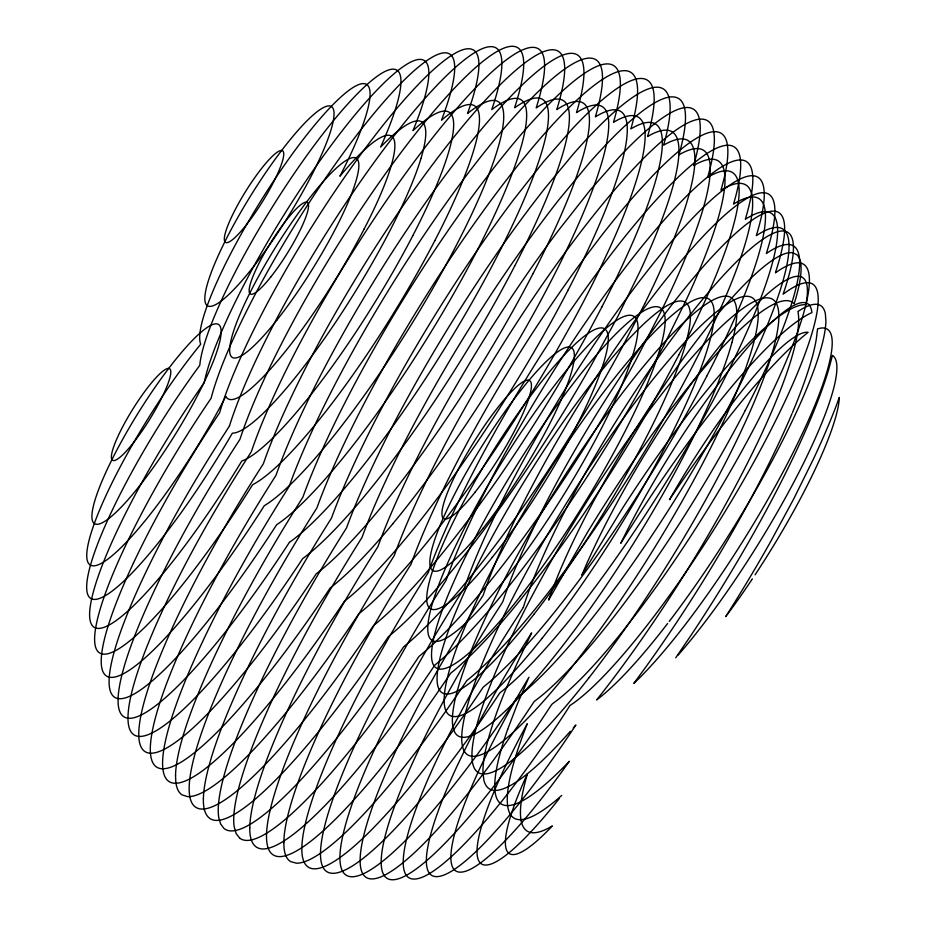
<?xml version="1.0" encoding="UTF-8"?>
<svg xmlns="http://www.w3.org/2000/svg" width="926" height="926" viewBox="0 0 926 926"><rect width="100%" height="100%" fill="white"/><g stroke="black" fill="none" stroke-linecap="round" stroke-linejoin="round"><path stroke-width="1.39" d="M421.041 158.207L421.064 158.149A182.792 33.394 -58.1 0 0 384.186 143.449L380.609 147.072L383.156 141.308A182.792 33.394 -58.1 0 0 380.621 73.953L380.436 74.068A182.792 33.394 -58.1 0 0 279.062 196.405L278.668 197.018A182.792 33.394 -58.1 0 0 200.12 362.228L199.773 365.353L195.444 371.268A182.792 33.394 -58.1 0 0 94.626 552.185L94.464 552.637A182.792 33.394 -58.1 0 0 112.717 590.638L112.984 590.429A182.792 33.394 -58.1 0 0 228.409 439.919L232.345 433.183L234.128 433.021A182.792 33.394 -58.1 0 0 337.481 319.447L337.874 318.845A182.792 33.394 -58.1 0 0 420.936 158.566L420.948 158.508M775.606 272.082L775.641 271.966A263.748 48.175 -58.1 0 0 689.696 282.476A263.748 48.175 -58.1 0 0 503.073 600.974L501.892 603.266A263.748 48.175 -58.1 0 0 383.248 873.843A263.748 48.175 -58.1 0 0 550.993 705.496L552.44 703.748A263.748 48.175 -58.1 0 0 757.028 422.661A263.748 48.175 -58.1 0 0 775.907 272.51L775.398 272.869M792.494 412.521L794.392 407.949A293.172 53.558 -58.1 0 0 816.315 339.032L817.554 328.857L820.668 328.117A221.164 40.397 -58.1 0 1 788.269 462.028A221.164 40.397 -58.1 0 1 639.31 678.11L633.812 683.446L647.772 664.301A293.172 53.558 -58.1 0 0 713.136 564.756L719.838 553.551A293.172 53.558 -58.1 0 0 790.515 417.163L791.996 413.679M725.695 616.658L733.126 604.863A302.501 55.259 -58.1 0 0 770.64 541.606L793.559 499.23L813.468 458.96A302.501 55.259 -58.1 0 0 836.051 406.236L839.338 397.358L839.292 398.307A178.151 32.537 -58.1 0 1 835.391 418.182L833.435 424.548A178.151 32.537 -58.1 0 1 757.399 571.273L755.084 574.803M289.433 542.335L289.155 542.74A265.739 48.546 -58.1 0 1 120.148 712.36A265.739 48.546 -58.1 0 1 239.684 439.734L240.031 439.074A265.739 48.546 -58.1 0 1 428.055 118.169A265.739 48.546 -58.1 0 1 514.648 107.578L514.729 107.74A265.739 48.546 -58.1 0 1 495.711 259.025A265.739 48.546 -58.1 0 1 289.572 542.231L289.468 542.3M752.363 578.9L751.981 579.479M751.588 580.058L751.194 580.648A178.151 32.537 -58.1 0 1 727.246 614.586M675.737 657.796L690.854 635.549A298.438 54.518 -58.1 0 0 828.631 369.659L832.462 355.364L833.192 355.897A201.66 36.832 -58.1 0 1 796.823 476.462A201.66 36.832 -58.1 0 1 678.179 655.029M726.563 615.501L726.088 616.137M669.232 621.415L672.461 617.167A237.646 43.406 -58.1 0 0 825.899 321.079L825.379 313.914A237.646 43.406 -58.1 0 0 797.911 311.506A286.609 52.354 -58.1 0 1 596.622 699.929A237.646 43.406 -58.1 0 0 659.659 633.708L667.623 623.511M559.235 798.594L559.072 798.791A201.66 36.832 -58.1 0 1 478.615 860.567A201.66 36.832 -58.1 0 1 525.019 727.882L527.264 723.75L525.702 727.778A298.438 54.518 -58.1 0 0 559.038 797.784L561.7 795.446M392.647 523.989L397.879 517.611A291.123 53.176 -58.1 0 0 607.259 113.539L606.414 111.456A291.123 53.176 -58.1 0 0 576.504 112.578A291.123 53.176 -58.1 0 0 581.667 59.935L580.648 58.118A291.123 53.176 -58.1 0 0 325.257 366.395L320.928 374.671A291.123 53.176 -58.1 0 0 275.994 475.316A291.123 53.176 -58.1 0 0 208.315 591.992L204.102 600.187A291.123 53.176 -58.1 0 0 250.113 695.97L255.287 689.789A291.123 53.176 -58.1 0 0 330.131 588.033A291.123 53.176 -58.1 0 0 392.647 523.977M573.31 727.929L575.879 724.977A237.646 43.406 -58.1 0 1 502.181 823.804L490.572 836.722A237.646 43.406 -58.1 0 1 456.854 766.531L465.766 747.988A237.646 43.406 -58.1 0 1 531.651 632.898L516.801 663.977L504.462 692.532A286.609 52.354 -58.1 0 0 482.955 772.122L483.835 779.993A286.609 52.354 -58.1 0 0 569.073 732.732L570.335 731.308M552.162 826.096L552.336 825.923A302.501 55.259 -58.1 0 1 527.369 773.928L526.385 776.069A178.151 32.537 -58.1 0 0 513.976 806.141L511.603 813.028A178.151 32.537 -58.1 0 0 528.306 847.811L532.473 844.651A178.151 32.537 -58.1 0 0 551.005 827.323L551.167 827.149M343.129 870.88L346.104 869.502A289.942 52.967 -58.1 0 0 499.924 692.822A289.954 52.967 -58.1 0 0 663.433 486.463L668.815 477.747A289.954 52.967 -58.1 0 0 757.456 306.691L760.119 299.885A289.954 52.967 -58.1 0 0 745.326 219.242A289.954 52.967 -58.1 0 0 702.95 180.871L698.783 184.529A289.954 52.967 -58.1 0 0 590.672 315.037L585.024 323.22A289.954 52.967 -58.1 0 0 445.996 580.556A289.942 52.967 -58.1 0 0 324.864 825.274L323.649 830.333A289.942 52.967 -58.1 0 0 343.129 870.88M239.672 838.099L236.142 833.55L234.162 826.629A307.594 56.185 -58.1 0 1 361.997 537.462A307.594 56.185 -58.1 0 1 559.188 199.391L589.781 162.467A307.594 56.185 -58.1 0 1 678.966 154.85A307.594 56.185 -58.1 0 1 661.199 311.159L636.116 359.554A307.594 56.185 -58.1 0 1 419.096 656.349A307.594 56.185 -58.1 0 1 239.672 838.099M283.819 842.648L284.039 847.88A300.556 54.9 -58.1 0 0 290.637 861.608L296.389 863.182A300.556 54.9 -58.1 0 0 466.831 680.564A300.556 54.9 -58.1 0 0 662.217 421.596L677.172 395.043A300.556 54.9 -58.1 0 0 707.198 337.087L718.414 313.162A300.556 54.9 -58.1 0 0 720.96 190.154A300.556 54.9 -58.1 0 0 652.506 175.952L637.563 192.11A300.556 54.9 -58.1 0 0 600.939 236.327L583.97 258.69A300.556 54.9 -58.1 0 0 410.994 564.304A300.556 54.9 -58.1 0 0 284.05 837.474L283.819 842.648M249.788 827.937C249.534 835.842 251.305 847.371 260.854 848.806A306.379 55.965 -58.1 0 0 434.769 665.157A306.379 55.965 -58.1 0 0 637.042 394.719L664.15 344.9L687.185 297.952A306.379 55.965 -58.1 0 0 693.655 165.569A306.379 55.965 -58.1 0 0 619.413 156.853L589.943 190.397L558.262 230.678A306.379 55.965 -58.1 0 0 377.877 546.722A306.379 55.965 -58.1 0 0 249.835 825.876L249.788 827.937M175.535 775.652L175.813 781.833A301.274 55.039 -58.1 0 0 182.063 794.867L187.388 796.58A301.274 55.039 -58.1 0 0 358.779 613.857A301.274 55.039 -58.1 0 0 556.283 351.301L570.381 326.137A301.274 55.039 -58.1 0 0 598.867 271.168L609.609 248.376A301.274 55.039 -58.1 0 0 613.51 122.301A301.274 55.039 -58.1 0 0 543.157 110.02L528.92 125.531A301.274 55.039 -58.1 0 0 494.171 167.467L478.105 188.545A301.274 55.039 -58.1 0 0 302.814 497.331A301.274 55.039 -58.1 0 0 175.662 772.18L175.535 775.652M203.384 798.895C203.153 806.789 204.553 818.306 213.975 820.193A306.68 56.023 -58.1 0 0 388.457 636.567A306.68 56.023 -58.1 0 0 592.084 363.791L618.012 316.044L640.213 270.924A306.68 56.023 -58.1 0 0 647.598 136.492A306.68 56.023 -58.1 0 0 572.094 129.108L543.759 161.437L513.398 199.958A306.68 56.023 -58.1 0 0 331.52 518.016A306.68 56.023 -58.1 0 0 203.396 798.177L203.384 798.895M806.812 299.283L805.933 304.666A293.172 53.558 -58.1 0 0 622.179 508.756L581.817 575.196L585.602 566.307A221.164 40.397 -58.1 0 1 727.801 336.126A221.164 40.397 -58.1 0 1 806.812 299.283M731.945 342.493L730.371 348.037A258.157 47.157 -58.1 0 1 611.229 577.951L605.569 586.366A258.157 47.157 -58.1 0 1 452.467 716.828A258.157 47.157 -58.1 0 1 615.616 401.988A258.157 47.157 -58.1 0 1 731.945 342.493M523.317 607.41L518.421 615.2A251.71 45.976 -58.1 0 0 405.194 873.426A251.71 45.976 -58.1 0 0 565.288 712.765L569.965 705.531L572.951 703.505A251.71 45.976 -58.1 0 0 768.21 435.243A251.71 45.976 -58.1 0 0 786.22 291.945L783.107 294.213L784.843 289.062A251.71 45.976 -58.1 0 0 702.811 299.098A251.71 45.976 -58.1 0 0 524.706 603.069L523.317 607.41M229.486 425.856L225.354 432.407A254.048 46.404 -58.1 0 0 111.085 693.03A254.048 46.404 -58.1 0 0 272.649 530.876L276.596 524.799L279.108 523.074A254.048 46.404 -58.1 0 0 476.184 252.335A254.048 46.404 -58.1 0 0 494.368 107.694L491.752 109.592L493.199 105.275A254.048 46.404 -58.1 0 0 410.415 115.391A254.048 46.404 -58.1 0 0 230.655 422.187L229.486 425.856M507.656 729.387L507.263 730.51A293.172 53.558 -58.1 0 0 569.316 761.299L562.418 770.93A221.164 40.397 -58.1 0 1 452.606 867.199A221.164 40.397 -58.1 0 1 522.565 687.96L528.943 677.242L517.148 704.524L507.656 729.387M133.402 563.147L132.858 564.304A240.378 43.916 -58.1 0 0 167.236 635.884L173.127 629.402A240.378 43.916 -58.1 0 0 264.28 505.723A240.378 43.916 -58.1 0 0 340.71 427.106L347.273 418.552A240.378 43.916 -58.1 0 0 503.732 116.63L503.57 112.822A240.378 43.916 -58.1 0 0 467.526 113.504A240.378 43.916 -58.1 0 0 473.383 49.958L471.299 49.101A240.378 43.916 -58.1 0 0 280.462 279.455L274.733 289.745A240.378 43.916 -58.1 0 0 219.624 412.741A240.378 43.916 -58.1 0 0 137.337 554.894L133.402 563.147M620.883 543.087L623.962 538.156A298.438 54.518 -58.1 0 1 809.995 313.497L811.917 312.594L811.732 311.229A201.66 36.832 -58.1 0 0 739.492 357.112A201.66 36.832 -58.1 0 0 622.666 539.453L620.883 543.087M644.681 303.855L622.064 347.493A307.698 56.208 -58.1 0 1 403.667 646.811A307.698 56.208 -58.1 0 1 223.791 828.249L220.677 824.036L218.814 817.901A307.698 56.208 -58.1 0 1 346.544 527.889A307.698 56.208 -58.1 0 1 545.356 187.77L572.939 154.468A307.698 56.208 -58.1 0 1 663.618 145.162A307.698 56.208 -58.1 0 1 644.681 303.855M549.257 598.972L548.667 600.071A237.646 43.406 -58.1 0 1 594.886 498.836L605.986 478.754A237.646 43.406 -58.1 0 1 793.131 252.856L797.008 254.858A237.646 43.406 -58.1 0 1 794.172 303.728L792.205 302.154A286.609 52.354 -58.1 0 0 685.992 389.858L671.246 408.76A286.609 52.354 -58.1 0 0 587.547 532.195L549.257 598.972M669.845 499.045L669.498 499.646A302.501 55.259 -58.1 0 1 808.109 332.341L807.565 332.284A178.151 32.537 -58.1 0 0 795.99 336.15L792.158 338.627A178.151 32.537 -58.1 0 0 699.419 450.568L693.296 460.095A178.151 32.537 -58.1 0 0 670.875 497.227L669.845 499.045M270.867 276.851A53.928 9.85 -58.1 0 0 307.617 202.632A53.928 9.85 -58.1 0 0 258.065 265.149A53.928 9.85 -58.1 0 0 270.867 276.851M133.61 442.501A53.928 9.85 -58.1 0 0 169.759 368.78A53.928 9.85 -58.1 0 0 119.975 432.106A53.928 9.85 -58.1 0 0 133.61 442.501M246.999 223.999A53.928 9.85 -58.1 0 0 282.546 150.776A53.928 9.85 -58.1 0 0 232.565 214.89A53.928 9.85 -58.1 0 0 246.999 223.999M276.793 320.222A117.301 21.425 -58.1 0 0 356.869 158.693A117.301 21.425 -58.1 0 0 249.117 294.503A117.301 21.425 -58.1 0 0 276.793 320.222M139.097 486.439A117.301 21.425 -58.1 0 0 219.126 324.945A117.301 21.425 -58.1 0 0 111.363 460.801A117.301 21.425 -58.1 0 0 139.097 486.439M252.034 268.505A117.301 21.425 -58.1 0 0 332.04 107.022A117.301 21.425 -58.1 0 0 224.266 242.925A117.301 21.425 -58.1 0 0 252.034 268.505M364.138 229.011A154.688 28.255 -58.1 0 0 339.9 176.241A154.688 28.255 -58.1 0 0 314.389 125.427A154.688 28.255 -58.1 0 0 200.757 344.194A154.688 28.255 -58.1 0 0 87.958 562.371A154.688 28.255 -58.1 0 0 225.817 396.374A154.688 28.255 -58.1 0 0 364.138 229.011M412.846 235.598A205.479 37.538 -58.1 0 0 412.996 130.635A205.479 37.538 -58.1 0 0 354.901 114.963A205.479 37.538 -58.1 0 0 204.171 382.716A205.479 37.538 -58.1 0 0 91.211 623.823A205.479 37.538 -58.1 0 0 241.79 461.032A205.479 37.538 -58.1 0 0 412.846 235.598M434.907 240.505A224.37 40.987 -58.1 0 0 441.505 120.172A224.37 40.987 -58.1 0 0 373.919 113.528A224.37 40.987 -58.1 0 0 211.093 398.296A224.37 40.987 -58.1 0 0 96.373 649.149A224.37 40.987 -58.1 0 0 252.601 484.715A224.37 40.987 -58.1 0 0 434.907 240.505M514.636 266.144A275.705 50.363 -58.1 0 0 536.189 107.925A275.705 50.363 -58.1 0 0 445.371 121.943A275.705 50.363 -58.1 0 0 251.316 451.784A275.705 50.363 -58.1 0 0 130.149 730.244A275.705 50.363 -58.1 0 0 302.64 558.633A275.705 50.363 -58.1 0 0 514.636 266.144M533.006 273.656A284.12 51.902 -58.1 0 0 556.804 109.557A284.12 51.902 -58.1 0 0 462.387 126.63A284.12 51.902 -58.1 0 0 263.366 463.752A284.12 51.902 -58.1 0 0 140.995 746.842A284.12 51.902 -58.1 0 0 316.229 573.819A284.12 51.902 -58.1 0 0 533.006 273.656M568.309 289.699A296.818 54.217 -58.1 0 0 595.383 116.85A296.818 54.217 -58.1 0 0 495.641 138.402A296.818 54.217 -58.1 0 0 289.155 486.497A296.818 54.217 -58.1 0 0 164.921 776.613A296.818 54.217 -58.1 0 0 344.322 601.356A296.818 54.217 -58.1 0 0 568.309 289.699M601.854 306.969A304.55 55.629 -58.1 0 0 630.895 128.864A304.55 55.629 -58.1 0 0 527.936 153.079A304.55 55.629 -58.1 0 0 316.947 507.83A304.55 55.629 -58.1 0 0 191.555 802.24A304.55 55.629 -58.1 0 0 373.502 625.582A304.55 55.629 -58.1 0 0 601.854 306.969M474.957 492.319A81.245 14.839 -58.1 0 0 529.95 380.817A81.245 14.839 -58.1 0 0 455.141 475.524A81.245 14.839 -58.1 0 0 474.957 492.319M483.384 527.936A131.249 23.972 -58.1 0 0 571.932 348.072A131.249 23.972 -58.1 0 0 450.985 501.441A131.249 23.972 -58.1 0 0 483.384 527.936M492.227 557.394A164.816 30.107 -58.1 0 0 605.673 329.668A164.816 30.107 -58.1 0 0 454.643 519.185A164.816 30.107 -58.1 0 0 492.227 557.394M678.735 355.086A304.041 55.537 -58.1 0 0 707.649 177.329A304.041 55.537 -58.1 0 0 604.909 201.359A304.041 55.537 -58.1 0 0 394.21 555.681A304.041 55.537 -58.1 0 0 268.887 849.79A304.041 55.537 -58.1 0 0 450.673 673.237A304.041 55.537 -58.1 0 0 678.735 355.086M507.228 576.458A190.86 34.864 -58.1 0 0 634.055 316.495A190.86 34.864 -58.1 0 0 457.49 542.08A190.86 34.864 -58.1 0 0 507.228 576.458M520.308 596.298A212.135 38.753 -58.1 0 0 660.597 307.941A212.135 38.753 -58.1 0 0 464.111 559.582A212.135 38.753 -58.1 0 0 520.308 596.298M706.688 376.303A295.88 54.044 -58.1 0 0 733.531 204.102A295.88 54.044 -58.1 0 0 634.171 225.319A295.88 54.044 -58.1 0 0 428.24 572.604A295.88 54.044 -58.1 0 0 304.156 862.187A295.88 54.044 -58.1 0 0 483.245 687.104A295.88 54.044 -58.1 0 0 706.688 376.303M533.781 614.494A229.995 42.017 -58.1 0 0 685.344 302.304A229.995 42.017 -58.1 0 0 472.133 575.81A229.995 42.017 -58.1 0 0 533.781 614.494M542.208 638.153A245.182 44.784 -58.1 0 0 710.138 300.082A245.182 44.784 -58.1 0 0 485.143 583.16A245.182 44.784 -58.1 0 0 542.208 638.153M732.871 398.77A282.696 51.636 -58.1 0 0 756.287 235.655A282.696 51.636 -58.1 0 0 662.484 252.219A282.696 51.636 -58.1 0 0 464.296 588.114A282.696 51.636 -58.1 0 0 342.134 870.417A282.696 51.636 -58.1 0 0 516.905 697.625A282.696 51.636 -58.1 0 0 732.871 398.77M745.222 410.519A274.003 50.05 -58.1 0 0 766.334 253.493A274.003 50.05 -58.1 0 0 676.235 266.885A274.003 50.05 -58.1 0 0 483.198 595.256A274.003 50.05 -58.1 0 0 362.263 872.79A274.003 50.05 -58.1 0 0 534.198 701.445A274.003 50.05 -58.1 0 0 745.222 410.519M571.076 668.109A269.246 49.182 -58.1 0 0 753.382 298.566A269.246 49.182 -58.1 0 0 505.515 612.306A269.246 49.182 -58.1 0 0 571.076 668.109M588.635 678.202A278.668 50.907 -58.1 0 0 772.851 299.457A278.668 50.907 -58.1 0 0 514.717 630.108A278.668 50.907 -58.1 0 0 588.635 678.202"/></g></svg>
